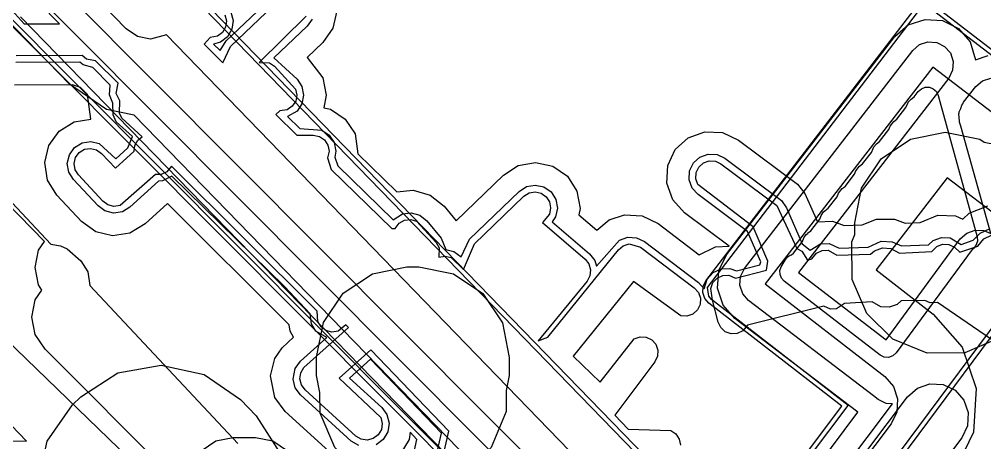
# Model space of a CAD drawing. Header units: metres. Extents: x -2677 to -840, y 169 to 1487.
# Drawn here: x -1854.79 to -1812.1, y 1318.95 to 1337.67 of the extents above; entities that cross this region are included whole.
import ezdxf

# ---------------------------------------------------------------- set-up
doc = ezdxf.new("R2010")
doc.units = ezdxf.units.M
doc.layers.add('AI_GREENING_EXCLUSIONS', color=1, linetype='Continuous')
doc.layers.add('AI_GREENING_LAWN', color=82, linetype='Continuous')

msp = doc.modelspace()

# ---------------------------------------------------------------- linework, layer by layer
at = {"layer": 'AI_GREENING_EXCLUSIONS'}
for points in [[(-1811.473, 1324.442), (-1821.187, 1311.381), (-1822.475, 1309.85), (-1823.366, 1309.3), (-1824.429, 1308.975), (-1825.251, 1308.991), (-1826.079, 1309.14), (-1827.315, 1309.765), (-1916.185, 1398.968)], [(-1811.432, 1324.163), (-1821.033, 1311.253), (-1822.359, 1309.687), (-1823.292, 1309.115), (-1824.429, 1308.775), (-1825.274, 1308.792), (-1826.127, 1308.945), (-1827.457, 1309.624), (-1916.327, 1398.827)], [(-1909.712, 1394.629), (-1827.238, 1311.821)], [(-1893.07, 1379.315), (-1826.749, 1312.746)], [(-1876.379, 1369.079), (-1823.148, 1314.273), (-1818.412, 1320.559), (-1824.3, 1325.126), (-1824.479, 1325.331), (-1824.565, 1325.589), (-1824.547, 1325.861), (-1824.426, 1326.105), (-1815.227, 1338.086)], [(-1876.522, 1368.939), (-1823.128, 1313.967), (-1818.134, 1320.596), (-1824.177, 1325.284), (-1824.305, 1325.43), (-1824.354, 1325.809), (-1815.069, 1337.964)], [(-1857.505, 1340.726), (-1854.579, 1337.461), (-1853.017, 1337.466), (-1875.836, 1360.654)], [(-1876.124, 1344.196), (-1861.93, 1329.918), (-1861.141, 1329.284), (-1860.988, 1328.971), (-1860.008, 1327.985), (-1858.944, 1326.957), (-1858.692, 1326.834), (-1858.129, 1326.169), (-1831.298, 1300.235), (-1830.389, 1300.383), (-1813.187, 1304.663), (-1812.31, 1305.036), (-1811.75, 1305.021)], [(-1876.124, 1344.196), (-1861.93, 1329.918), (-1861.141, 1329.284), (-1860.988, 1328.971), (-1860.008, 1327.985), (-1858.944, 1326.957), (-1858.692, 1326.834), (-1858.129, 1326.169), (-1831.298, 1300.235), (-1830.389, 1300.383), (-1813.187, 1304.663), (-1812.31, 1305.036), (-1811.75, 1305.021)], [(-1806.54, 1329.544), (-1814.4, 1335.559), (-1821.804, 1325.974), (-1816.518, 1321.874), (-1816.137, 1321.437), (-1815.951, 1320.887), (-1815.987, 1320.308), (-1816.24, 1319.786), (-1821.88, 1312.301), (-1822.365, 1311.883), (-1822.98, 1311.706), (-1823.613, 1311.802), (-1824.148, 1312.153), (-1830.015, 1318.135), (-1848.28, 1336.986), (-1848.986, 1336.786), (-1849.569, 1336.905), (-1850.06, 1337.242), (-1854.327, 1341.645)], [(-1808.667, 1326.764), (-1813.76, 1330.662), (-1816.899, 1326.599), (-1814.373, 1324.64), (-1813.103, 1323.181), (-1812.482, 1321.35), (-1812.601, 1319.42), (-1813.444, 1317.68), (-1819.084, 1310.195), (-1820.702, 1308.804), (-1822.753, 1308.214), (-1824.863, 1308.533), (-1826.647, 1309.702), (-1849.711, 1333.433), (-1850.937, 1333.684), (-1852.573, 1334.806), (-1856.84, 1339.209)], [(-1845.429, 1337.989), (-1845.332, 1337.612), (-1845.387, 1337.225), (-1845.586, 1336.889), (-1845.897, 1336.655), (-1846.202, 1336.575), (-1845.906, 1336.285), (-1845.638, 1336.715), (-1843.441, 1338.808)], [(-1845.7, 1337.86), (-1845.632, 1337.595), (-1845.67, 1337.325), (-1845.809, 1337.089), (-1846.027, 1336.925), (-1846.345, 1336.865), (-1846.617, 1336.562), (-1845.79, 1335.751), (-1845.456, 1336.472), (-1843.234, 1338.591)], [(-1840.752, 1338.036), (-1840.923, 1337.274), (-1841.372, 1336.636), (-1842.056, 1335.984), (-1841.37, 1335.085), (-1841.216, 1334.32), (-1841.329, 1333.75), (-1841.024, 1333.689), (-1840.376, 1333.256), (-1839.942, 1332.607), (-1839.814, 1331.718), (-1838.095, 1330.034), (-1837.368, 1330.114), (-1836.619, 1329.896), (-1836.01, 1329.408), (-1835.47, 1328.765), (-1833.382, 1330.779), (-1832.726, 1331.201), (-1831.958, 1331.339), (-1831.195, 1331.173), (-1830.554, 1330.728), (-1830.133, 1330.071), (-1829.994, 1329.303), (-1830.054, 1329.028), (-1829.256, 1328.342), (-1828.706, 1328.8), (-1828.026, 1329.024), (-1827.247, 1328.979), (-1826.545, 1328.639), (-1824.72, 1327.261), (-1824.001, 1327.609), (-1823.394, 1327.639), (-1825.371, 1329.114), (-1825.896, 1329.692), (-1826.159, 1330.426), (-1826.12, 1331.206), (-1825.787, 1331.911), (-1825.209, 1332.435), (-1824.474, 1332.698), (-1823.695, 1332.66), (-1822.989, 1332.327), (-1820.386, 1330.375), (-1820.062, 1329.967), (-1819.499, 1328.711), (-1818.83, 1328.744), (-1818.316, 1328.559), (-1817.524, 1328.588), (-1816.884, 1328.835), (-1816.092, 1328.835), (-1815.618, 1328.657), (-1814.962, 1328.681), (-1814.175, 1329.008), (-1813.395, 1328.981), (-1813.075, 1328.835), (-1812.784, 1329.1), (-1811.964, 1329.422)], [(-1814.37, 1338.054), (-1805.716, 1331.431)], [(-1814.249, 1338.213), (-1805.751, 1331.71)], [(-1854.736, 1337.773), (-1826.311, 1308.569), (-1825.574, 1308.331), (-1824.762, 1307.694), (-1824.337, 1307.04), (-1824.223, 1306.424), (-1817.889, 1299.918), (-1817.039, 1299.774), (-1816.395, 1299.333), (-1811.358, 1294.178)], [(-1842.111, 1337.8), (-1844.178, 1335.758), (-1843.728, 1335.741), (-1843.501, 1335.59), (-1842.57, 1334.586), (-1842.516, 1334.318), (-1842.569, 1334.05), (-1842.721, 1333.823), (-1842.948, 1333.671), (-1843.269, 1333.628), (-1843.443, 1333.453), (-1842.512, 1332.541), (-1841.79, 1332.541), (-1841.522, 1332.488), (-1841.295, 1332.336), (-1841.143, 1332.109), (-1841.09, 1331.841), (-1841.164, 1331.542), (-1841.003, 1331.034), (-1838.324, 1328.426), (-1838.169, 1328.424), (-1837.992, 1328.658), (-1837.752, 1328.789), (-1837.481, 1328.819), (-1837.219, 1328.743), (-1836.362, 1327.806), (-1836.231, 1327.567), (-1836.241, 1327.158), (-1835.965, 1327.203), (-1835.7, 1327.137), (-1835.142, 1326.605), (-1834.658, 1327.741), (-1832.48, 1329.843), (-1832.25, 1329.991), (-1831.981, 1330.039), (-1831.714, 1329.981), (-1831.49, 1329.825), (-1831.342, 1329.596), (-1831.294, 1329.327), (-1831.352, 1329.06), (-1831.657, 1328.691), (-1829.77, 1327.07), (-1829.601, 1326.855), (-1829.528, 1326.592), (-1829.561, 1326.321), (-1829.684, 1326.096), (-1831.84, 1323.459), (-1831.419, 1323.619), (-1828.295, 1327.483), (-1828.085, 1327.658), (-1827.824, 1327.739), (-1827.328, 1327.602), (-1824.941, 1325.799), (-1824.759, 1325.595), (-1824.669, 1325.337), (-1824.685, 1325.064), (-1824.804, 1324.818), (-1825.008, 1324.636), (-1825.266, 1324.547), (-1825.539, 1324.562), (-1827.632, 1326.076), (-1830.294, 1322.783), (-1829.111, 1321.621), (-1827.597, 1323.547), (-1827.339, 1323.637), (-1827.066, 1323.622), (-1826.82, 1323.504), (-1826.638, 1323.3), (-1826.548, 1323.042), (-1826.563, 1322.77), (-1826.681, 1322.524), (-1828.452, 1320.167), (-1827.87, 1319.543), (-1825.986, 1319.49), (-1825.759, 1319.338), (-1825.607, 1319.111), (-1825.554, 1318.843)], [(-1841.837, 1337.679), (-1842.061, 1337.36), (-1843.529, 1335.962), (-1842.51, 1335.025), (-1842.293, 1334.701), (-1842.216, 1334.318), (-1842.292, 1333.936), (-1842.508, 1333.611), (-1842.933, 1333.374), (-1842.39, 1332.841), (-1841.407, 1332.765), (-1841.083, 1332.548), (-1840.866, 1332.224), (-1840.79, 1331.841), (-1840.844, 1331.57), (-1840.709, 1331.194), (-1838.254, 1328.801), (-1837.843, 1329.075), (-1837.455, 1329.118), (-1837.08, 1329.009), (-1836.776, 1328.765), (-1836.133, 1327.999), (-1835.927, 1327.496), (-1835.572, 1327.409), (-1835.25, 1327.169), (-1834.877, 1327.946), (-1832.688, 1330.059), (-1832.36, 1330.27), (-1831.976, 1330.339), (-1831.595, 1330.256), (-1831.274, 1330.034), (-1831.063, 1329.705), (-1830.994, 1329.321), (-1831.077, 1328.94), (-1831.23, 1328.72), (-1829.574, 1327.298), (-1829.345, 1327.012), (-1829.267, 1326.758), (-1828.257, 1327.905), (-1827.888, 1328.034), (-1827.499, 1328.011), (-1827.148, 1327.841), (-1824.76, 1326.038), (-1824.502, 1325.748), (-1824.374, 1326.183), (-1824.111, 1326.472), (-1823.759, 1326.639), (-1823.369, 1326.658), (-1823.074, 1326.552), (-1822.049, 1326.808), (-1822.005, 1326.949), (-1822.588, 1328.295), (-1824.776, 1329.917), (-1825.038, 1330.206), (-1825.169, 1330.573), (-1825.15, 1330.963), (-1824.984, 1331.316), (-1824.694, 1331.578), (-1824.327, 1331.709), (-1823.937, 1331.69), (-1823.585, 1331.523), (-1821.082, 1329.657), (-1820.86, 1329.336), (-1820.17, 1327.744), (-1819.821, 1327.458), (-1819.367, 1327.736), (-1818.977, 1327.755), (-1818.531, 1327.551), (-1817.26, 1327.594), (-1816.686, 1327.855), (-1816.193, 1327.835), (-1815.781, 1327.65), (-1814.582, 1327.694), (-1814.379, 1327.884), (-1814.014, 1328.021), (-1813.624, 1328.008), (-1813.143, 1327.712), (-1812.605, 1327.903), (-1812.304, 1328.218), (-1811.863, 1328.422)], [(-1821.857, 1314.748), (-1817.716, 1320.295), (-1823.146, 1324.449), (-1823.663, 1325.037), (-1823.914, 1325.778), (-1823.862, 1326.559), (-1823.514, 1327.26), (-1816.069, 1336.904), (-1815.481, 1337.417), (-1814.741, 1337.665), (-1813.962, 1337.612), (-1813.264, 1337.265), (-1812.751, 1336.677), (-1812.506, 1335.881), (-1811.953, 1336.064)], [(-1821.736, 1313.28), (-1816.171, 1320.674), (-1816.462, 1320.691), (-1816.817, 1320.866), (-1817.018, 1321.021), (-1817.021, 1321.023), (-1822.539, 1325.243), (-1822.797, 1325.537), (-1822.923, 1325.908), (-1822.897, 1326.298), (-1822.723, 1326.649), (-1815.277, 1336.293), (-1814.983, 1336.549), (-1814.613, 1336.673), (-1814.224, 1336.647), (-1813.875, 1336.473), (-1813.618, 1336.179), (-1813.494, 1335.809), (-1813.521, 1335.42), (-1813.694, 1335.071), (-1820.328, 1326.478), (-1816.465, 1323.499), (-1813.18, 1327.957), (-1812.892, 1328.22), (-1812.525, 1328.353), (-1812.135, 1328.335), (-1811.837, 1328.195), (-1813.162, 1332.938), (-1813.211, 1333.115), (-1813.214, 1333.17), (-1813.238, 1333.496), (-1813.228, 1333.528), (-1813.23, 1333.579), (-1813.164, 1333.724), (-1813.117, 1333.867), (-1813.07, 1333.93), (-1813.037, 1334.001), (-1812.496, 1334.694), (-1812.201, 1334.949), (-1811.83, 1335.071)], [(-1839.775, 1318.824), (-1840.11, 1319.025), (-1842.356, 1321.065), (-1842.588, 1321.379), (-1842.682, 1321.757), (-1842.585, 1322.237), (-1842.351, 1322.549), (-1841.186, 1323.596), (-1841.673, 1323.876), (-1841.871, 1324.212), (-1841.923, 1324.649), (-1843.068, 1325.858), (-1848.044, 1330.737), (-1848.453, 1330.521), (-1848.638, 1330.515), (-1849.904, 1329.361), (-1850.227, 1329.163), (-1850.624, 1329.1), (-1851.003, 1329.194), (-1851.309, 1329.417), (-1852.397, 1330.582), (-1852.603, 1330.914), (-1852.666, 1331.299), (-1852.576, 1331.679), (-1852.349, 1331.996), (-1852.017, 1332.201), (-1851.632, 1332.264), (-1851.252, 1332.175), (-1850.522, 1331.504), (-1849.986, 1331.993), (-1849.791, 1332.482), (-1850.51, 1333.137), (-1850.646, 1333.45), (-1850.65, 1333.964), (-1850.797, 1334.334), (-1850.775, 1334.752), (-1851.545, 1335.533), (-1851.972, 1335.65), (-1852.112, 1335.77), (-1854.945, 1335.761)], [(-1836.435, 1316.697), (-1835.796, 1319.465), (-1839.248, 1323.051), (-1840.639, 1321.802), (-1838.804, 1320.063), (-1838.738, 1319.798), (-1838.779, 1319.528), (-1838.919, 1319.294), (-1839.139, 1319.132), (-1839.404, 1319.066), (-1839.674, 1319.106), (-1839.908, 1319.247), (-1842.154, 1321.287), (-1842.316, 1321.507), (-1842.382, 1321.772), (-1842.342, 1322.042), (-1842.201, 1322.276), (-1840.235, 1324.047), (-1840.352, 1324.164), (-1840.696, 1323.881), (-1840.967, 1323.843), (-1841.231, 1323.911), (-1841.449, 1324.075), (-1841.588, 1324.311), (-1841.616, 1324.766), (-1848.054, 1331.171), (-1848.271, 1330.925), (-1848.52, 1330.813), (-1848.765, 1330.806), (-1850.332, 1329.444), (-1850.61, 1329.4), (-1850.868, 1329.462), (-1851.089, 1329.622), (-1852.178, 1330.787), (-1852.322, 1331.019), (-1852.366, 1331.289), (-1852.303, 1331.555), (-1852.144, 1331.776), (-1851.912, 1331.92), (-1851.642, 1331.964), (-1851.376, 1331.902), (-1851.155, 1331.743), (-1850.539, 1331.083), (-1849.708, 1331.84), (-1849.679, 1332.083), (-1849.544, 1332.321), (-1849.354, 1332.47), (-1850.259, 1333.301), (-1850.354, 1333.521), (-1850.338, 1334.063), (-1850.501, 1334.386), (-1850.413, 1334.844), (-1851.424, 1335.838), (-1851.825, 1335.911), (-1852.011, 1336.07), (-1854.929, 1336.06)], [(-1860.044, 1334.818), (-1853.397, 1327.733), (-1852.967, 1327.66), (-1852.669, 1327.52), (-1852.074, 1326.996), (-1851.764, 1326.5), (-1851.675, 1325.897), (-1845.129, 1318.919)], [(-1840.782, 1318.284), (-1843.028, 1320.325), (-1843.492, 1320.952), (-1843.68, 1321.912), (-1843.487, 1322.668), (-1843.164, 1323.15), (-1842.659, 1323.617), (-1842.815, 1323.882), (-1842.855, 1324.166), (-1848.243, 1329.523), (-1849.23, 1328.622), (-1849.898, 1328.218), (-1850.67, 1328.102), (-1851.406, 1328.279), (-1852.04, 1328.734), (-1853.128, 1329.9), (-1853.539, 1330.563), (-1853.665, 1331.333), (-1853.487, 1332.093), (-1853.031, 1332.726), (-1852.368, 1333.138), (-1851.621, 1333.26), (-1851.778, 1334.345), (-1852.083, 1334.654), (-1852.434, 1334.768), (-1855, 1334.762)], [(-1848.156, 1317.589), (-1853.651, 1323.086), (-1854.085, 1323.735), (-1854.237, 1324.5), (-1854.084, 1325.266), (-1853.793, 1325.701), (-1853.942, 1325.926), (-1854.092, 1326.692), (-1853.936, 1327.457), (-1853.673, 1327.847), (-1859.289, 1333.592)], [(-1811.474, 1323.576), (-1812.983, 1322.929), (-1814.644, 1322.913), (-1816.166, 1323.533), (-1817.31, 1324.656), (-1817.957, 1326.165), (-1817.973, 1327.826), (-1817.849, 1328.162), (-1817.849, 1328.675), (-1817.545, 1330.206), (-1816.677, 1331.503), (-1815.38, 1332.371), (-1813.849, 1332.675), (-1812.318, 1332.371), (-1812.318, 1332.371), (-1812.119, 1332.237), (-1811.516, 1332.118)], [(-1801.911, 1316.728), (-1814.191, 1325.156), (-1814.514, 1325.139), (-1814.742, 1325.237), (-1815.791, 1325.22), (-1815.972, 1325.064), (-1816.323, 1324.939), (-1816.697, 1324.958), (-1817.084, 1325.172), (-1818.298, 1325.108), (-1818.652, 1324.874), (-1818.925, 1324.86), (-1819.222, 1324.989), (-1822.595, 1324.146), (-1822.797, 1323.893), (-1823.044, 1323.777), (-1823.317, 1323.764), (-1823.574, 1323.856), (-1823.776, 1324.039), (-1823.893, 1324.286), (-1824.135, 1325.257), (-1824.209, 1325.772), (-1824.116, 1326.029), (-1823.933, 1326.231), (-1823.686, 1326.348), (-1823.413, 1326.361), (-1823.116, 1326.232), (-1821.747, 1326.574), (-1821.689, 1326.974), (-1822.345, 1328.488), (-1824.781, 1330.36), (-1824.873, 1330.617), (-1824.859, 1330.89), (-1824.743, 1331.137), (-1824.54, 1331.32), (-1824.283, 1331.412), (-1824.01, 1331.399), (-1823.763, 1331.282), (-1821.29, 1329.441), (-1820.405, 1327.531), (-1820.185, 1327.425), (-1819.936, 1327.027), (-1819.743, 1327.075), (-1819.541, 1327.328), (-1819.294, 1327.445), (-1819.021, 1327.458), (-1818.634, 1327.247), (-1817.158, 1327.28), (-1816.977, 1327.435), (-1816.627, 1327.561), (-1816.252, 1327.541), (-1815.866, 1327.327), (-1814.44, 1327.399), (-1814.221, 1327.629), (-1813.965, 1327.725), (-1813.692, 1327.716), (-1813.444, 1327.602), (-1813.206, 1327.371), (-1812.407, 1327.634), (-1812.136, 1327.969), (-1811.804, 1328.128)], [(-1836.727, 1316.764), (-1836.124, 1319.38), (-1839.26, 1322.637), (-1840.191, 1321.801), (-1838.765, 1320.505), (-1838.533, 1320.191), (-1838.439, 1319.813), (-1838.496, 1319.427), (-1838.697, 1319.092), (-1839.011, 1318.86)], [(-1868.022, 1319.123), (-1854.475, 1319.021), (-1857.166, 1321.818)], [(-1819.201, 1316.081), (-1815.511, 1320.976), (-1815.074, 1321.365), (-1814.522, 1321.558), (-1813.937, 1321.525), (-1813.41, 1321.27), (-1813.021, 1320.834), (-1812.828, 1320.281), (-1812.861, 1319.697), (-1813.115, 1319.17), (-1817.174, 1313.786)], [(-1846.754, 1318.597), (-1846.105, 1319.031), (-1845.34, 1319.183), (-1845.34, 1319.183), (-1844.34, 1319.183), (-1843.575, 1319.031), (-1842.926, 1318.597)], [(-1837.752, 1316.564), (-1837.215, 1319.097), (-1837.506, 1319.42), (-1837.555, 1319.089), (-1837.957, 1318.42)]]:
    msp.add_lwpolyline(points, dxfattribs=at)
for points in [[(-1835.594, 1326.418), (-1834.297, 1325.55), (-1833.429, 1324.253), (-1833.125, 1322.722), (-1833.125, 1321.916), (-1833.256, 1321.257), (-1833.256, 1320.332), (-1833.919, 1318.746), (-1835.063, 1317.623), (-1836.585, 1317.003), (-1838.246, 1317.019), (-1839.691, 1317.623), (-1840.835, 1318.746), (-1841.482, 1320.255), (-1841.498, 1321.175), (-1841.647, 1321.925), (-1841.647, 1322.727), (-1841.343, 1324.258), (-1840.475, 1325.555), (-1839.178, 1326.423), (-1837.647, 1326.727), (-1837.125, 1326.722), (-1835.594, 1326.418)], [(-1853.967, 1317.118), (-1853.553, 1319.024), (-1852.441, 1320.627), (-1852.076, 1320.98), (-1850.435, 1322.035), (-1848.515, 1322.382), (-1846.609, 1321.968), (-1845.006, 1320.856), (-1844.319, 1320.144), (-1843.264, 1318.503), (-1842.917, 1316.584), (-1843.331, 1314.677), (-1844.443, 1313.074), (-1844.808, 1312.721), (-1846.449, 1311.666), (-1848.369, 1311.319), (-1850.275, 1311.733), (-1851.878, 1312.845), (-1852.565, 1313.557), (-1853.62, 1315.198), (-1853.967, 1317.118)]]:
    msp.add_lwpolyline(points, close=True, dxfattribs=at)
at = {"layer": 'AI_GREENING_LAWN'}
msp.add_lwpolyline([(-1819.168, 1329.199), (-1819.024, 1329.312), (-1818.628, 1329.827), (-1818.568, 1329.976), (-1818.404, 1330.188), (-1818.275, 1330.284), (-1817.864, 1330.817), (-1817.804, 1330.966), (-1817.64, 1331.178), (-1817.511, 1331.274), (-1817.113, 1331.787), (-1817.04, 1331.955), (-1817.034, 1331.952), (-1817.008, 1332.024), (-1816.88, 1332.164), (-1816.747, 1332.264), (-1816.336, 1332.796), (-1816.276, 1332.945), (-1816.112, 1333.157), (-1815.983, 1333.253), (-1815.585, 1333.767), (-1815.512, 1333.934), (-1815.506, 1333.932), (-1815.479, 1334.004), (-1815.352, 1334.144), (-1815.219, 1334.243), (-1815.036, 1334.479), (-1814.899, 1334.601), (-1814.727, 1334.666), (-1814.544, 1334.664), (-1814.373, 1334.595), (-1814.239, 1334.47), (-1814.159, 1334.305), (-1812.441, 1328.047), (-1812.426, 1327.854), (-1812.487, 1327.67), (-1812.613, 1327.522), (-1812.657, 1327.488), (-1816.023, 1322.919), (-1816.169, 1322.786), (-1816.356, 1322.721), (-1816.553, 1322.732), (-1816.73, 1322.82), (-1820.967, 1326.087), (-1821.086, 1326.218), (-1821.152, 1326.383), (-1821.156, 1326.561), (-1821.097, 1326.729), (-1820.93, 1327.024), (-1820.831, 1327.148), (-1820.699, 1327.235), (-1820.647, 1327.258), (-1820.552, 1327.333), (-1820.156, 1327.848), (-1820.094, 1328.001), (-1819.991, 1328.16), (-1819.928, 1328.204), (-1819.932, 1328.21), (-1819.788, 1328.323), (-1819.392, 1328.838), (-1819.33, 1328.991), (-1819.226, 1329.15), (-1819.164, 1329.194), (-1819.168, 1329.199)], close=True, dxfattribs=at)

doc.saveas('drawing.dxf')
